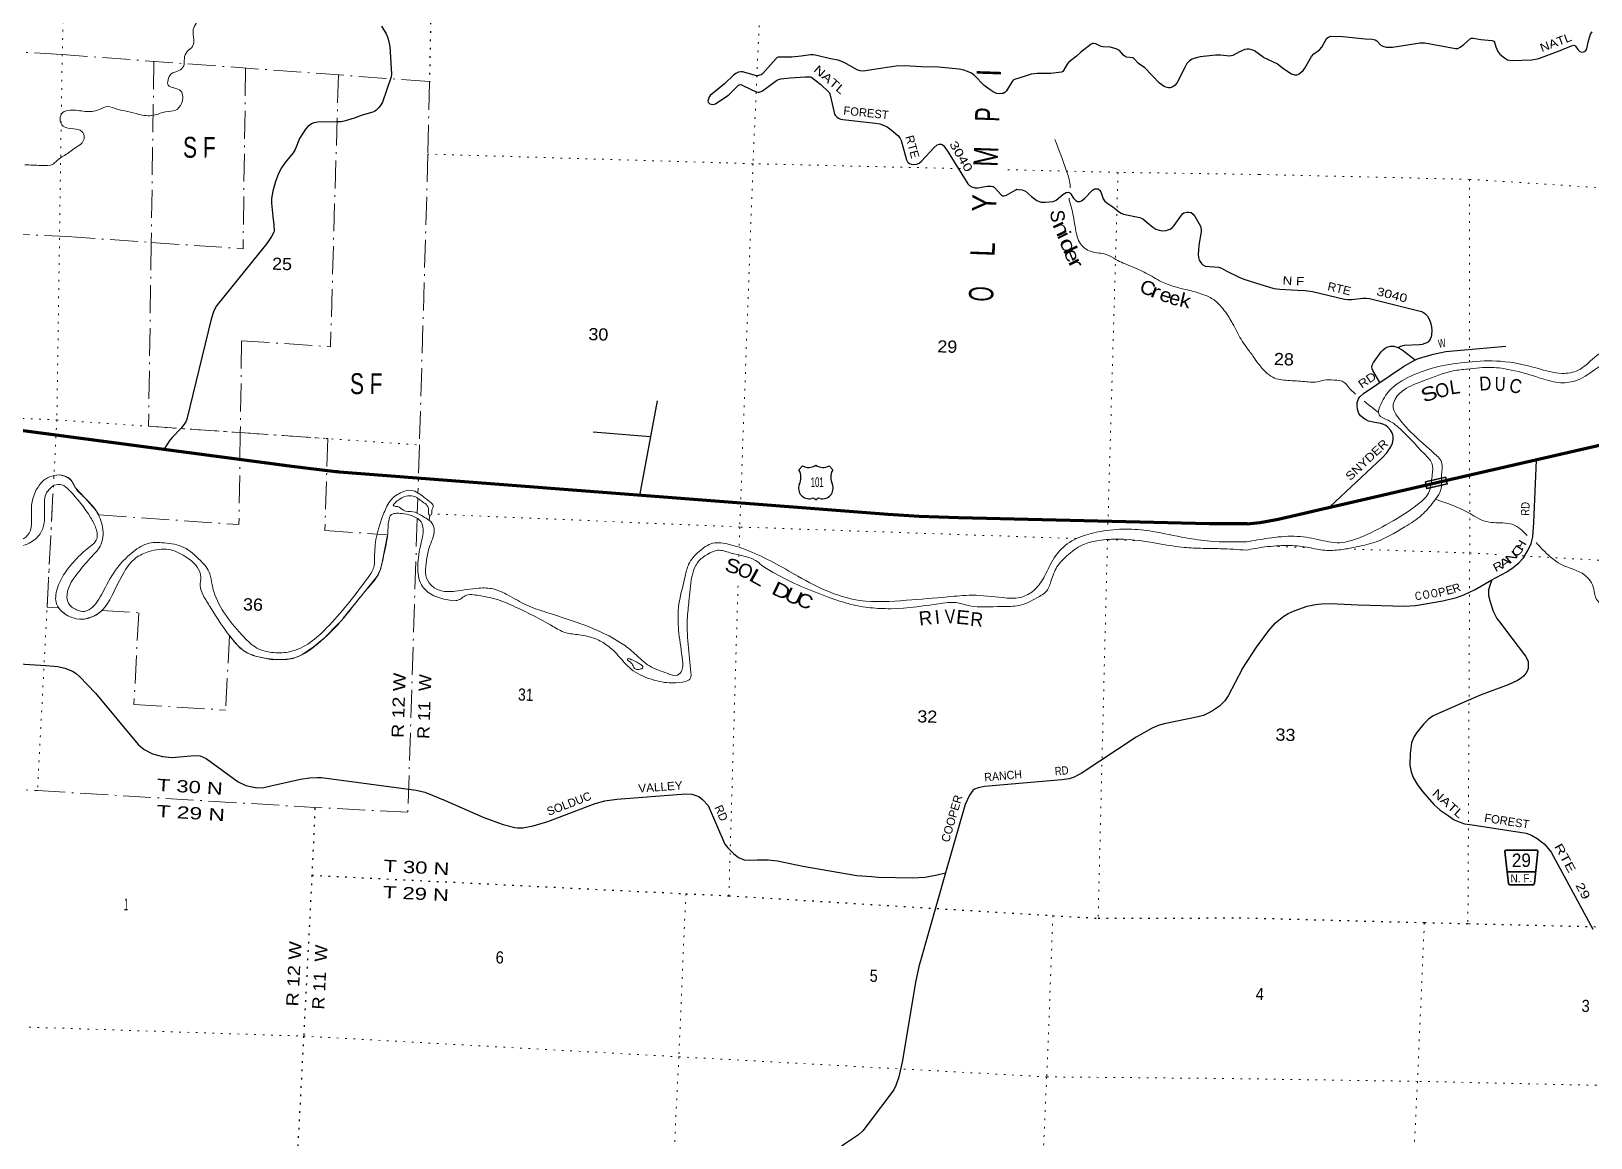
# Model space of a CAD drawing. Header units: feet. Extents: x -955330 to -733631, y 195788 to 387588.
# Drawn here: x -787216 to -764794, y 210518 to 226428 of the extents above; entities that cross this region are included whole.
import ezdxf
from ezdxf.enums import TextEntityAlignment as Align

# ---------------------------------------------------------------- set-up
doc = ezdxf.new("R2010")
doc.units = ezdxf.units.FT
doc.header["$LTSCALE"] = 80
doc.linetypes.add('DOT_DASHED', pattern=[7.7, 5, -1.2, 0.3, -1.2])
doc.linetypes.add('DOTTED', pattern=[1.5, 0.3, -1.2])
for name, color, linetype, lineweight in [('16', 7, 'Continuous', 25), ('20', 7, 'Continuous', 70), ('29', 7, 'Continuous', 25), ('30', 7, 'Continuous', 35), ('39', 7, 'Continuous', 13), ('41', 7, 'Continuous', 13), ('44', 7, 'DOT_DASHED', 13), ('57', 7, 'Continuous', 13), ('6', 7, 'DOTTED', 25), ('7', 7, 'DOTTED', 13)]:
    doc.layers.add(name, color=color, linetype=linetype, lineweight=lineweight)

msp = doc.modelspace()

# ---------------------------------------------------------------- linework, layer by layer
at = {"layer": '16'}
for p, q in [((-775935.01, 220187.16), (-775935.29, 220186.96)), ((-776178.08, 220122.43), (-776126.77, 220181.19)), ((-775742.92, 220181.28), (-775691.53, 220122.43))]:
    msp.add_line(p, q, dxfattribs=at)
for centre, radius, start, end in [((-776035.69, 220338.85), 182.07, 239.97227, 303.45418), ((-775833.91, 220338.35), 181.52, 236.33975, 300.08743), ((-775833.92, 220338.85), 182.07, 236.54582, 236.59441), ((-776371.06, 220011.8), 222.05, 332.97043, 29.75871), ((-775498.56, 220011.8), 222.05, 150.24129, 207.02957), ((-776031.87, 219856.9), 151.42, 159.09177, 283.81923), ((-775837.75, 219856.9), 151.42, 256.18077, 20.90823)]:
    msp.add_arc(centre, radius, start, end, dxfattribs=at)
for centre, major_axis, start_param, end_param in [((-775976.53, 219658.08), (-19.56, 51.67), 4.95877769, 6.28318531), ((-775893.08, 219658.08), (19.56, 51.67), 0, 1.32637542)]:
    msp.add_ellipse(centre, major_axis=major_axis, ratio=0.929097, start_param=start_param, end_param=end_param, dxfattribs=at)
at = {"layer": '20'}
for points in [[(-769734.14, 219345.63), (-770276.66, 219345.48), (-773884.32, 219433.61), (-774451.58, 219452.77), (-774895.84, 219478.75), (-782787.47, 220089.6), (-782810.88, 220091.44), (-782837.47, 220094.65), (-783464.07, 220170.28), (-783504.33, 220176.45), (-793946.47, 221560.71), (-794325.41, 221619.24), (-794338.04, 221621.44), (-794995.96, 221752.29), (-796112.92, 222002.55), (-796553.38, 222101.23), (-800419.7, 222967.34)], [(-769734.14, 219345.63), (-769545.42, 219364.41), (-769288.66, 219413.5), (-767192.23, 219895.61), (-766863.79, 219971.14), (-762160.83, 221052.66), (-762114.51, 221063.31), (-761648.25, 221159.86), (-761484.16, 221191.19), (-760331.93, 221382.51), (-758545.93, 221564.5), (-738824.7, 222289.77)]]:
    msp.add_lwpolyline(points, dxfattribs=at)
at = {"layer": '29'}
for p, q in [((-778217.75, 221113.04), (-778468.26, 219751.58)), ((-778318.38, 220597.12), (-779134.09, 220661.25)), ((-798718.27, 218033.5), (-787003.36, 217308.25)), ((-766956.79, 216631.21), (-766991.43, 216615.91))]:
    msp.add_line(p, q, dxfattribs=at)
for points in [[(-782181.2, 226501.4), (-782111.96, 226391.04), (-782087.42, 226331.84), (-782069.58, 226253.3), (-782061.33, 226208.77), (-782037.62, 225810.53), (-782041.75, 225772.42), (-782165.1, 225410.28), (-782195.48, 225360.32), (-782223.43, 225328.62), (-782258.84, 225289.47), (-782282.14, 225272.68), (-782301.66, 225263.37), (-782459.47, 225219.48), (-782556.87, 225181.98), (-782696.62, 225137.59), (-782759.18, 225127.23), (-782832.84, 225125.74)], [(-769503.34, 226054.76), (-769630.06, 226145.38), (-769653.35, 226156.57), (-769704.65, 226170.14), (-769736.28, 226169.62), (-769765.16, 226164.03), (-769846.19, 226133.84), (-769940.32, 226078.25), (-769961.76, 226072.66), (-769986.44, 226071.39), (-770118.57, 226085.05), (-770190.03, 226081.98), (-770275.75, 226074.52), (-770409.93, 226059.6), (-770499.37, 226037.22), (-770525.69, 226027.9), (-770563.67, 226003.66), (-770599.07, 225962.64), (-770627.2, 225914.17), (-770739.78, 225690.28), (-770771.44, 225653.09), (-770804.99, 225630.72), (-770843.19, 225615.8), (-770864.62, 225615.8), (-770901.89, 225623.26), (-770927.98, 225634.45), (-770993.05, 225679.13), (-771205.8, 225899.87), (-771296.37, 225964.62), (-771358.45, 226031.64), (-771362.18, 226037.23), (-771378.42, 226047.2), (-771470.26, 226055.88), (-771486.36, 226064.22), (-771513.12, 226081.98), (-771570.3, 226150.88), (-771587.66, 226162.17), (-771617.48, 226175.22), (-771701.55, 226196.65), (-771804.76, 226203.19), (-771833.73, 226208.3), (-771909.12, 226244.22), (-771938.95, 226251.35), (-771957.57, 226251.67), (-771974.34, 226240.49), (-772123.1, 226125.83), (-772186.41, 226071.46)], [(-769503.34, 226054.76), (-769299.49, 225958.97), (-769208.87, 225888.74), (-769095.15, 225814.27), (-769052.28, 225802.91), (-769013.42, 225801.68), (-768985.13, 225814.27), (-768928.41, 225864.21), (-768906.54, 225896.05), (-768807.32, 226065.94), (-768777.65, 226100.52), (-768692.7, 226161.54), (-768658.2, 226198.04), (-768590.49, 226327.61), (-768567.03, 226342.74), (-768529.31, 226355.32), (-768357.02, 226354.3), (-768039.56, 226320.81)], [(-768039.56, 226320.81), (-767935.17, 226314.43), (-767894.46, 226305.5), (-767869.16, 226289.26), (-767812.01, 226225.39), (-767784.28, 226210.62), (-767735.55, 226198.04), (-767643.99, 226199.45), (-767248.29, 226260.95), (-767178.93, 226258.88), (-766737.12, 226180.49), (-766706.02, 226179.17), (-766671.44, 226198.05), (-766617.36, 226237.87), (-766523.08, 226321.91), (-766507.98, 226327.02), (-766482.83, 226330.16), (-766376.81, 226310.51), (-766218.77, 226292.42), (-766187.33, 226282.98), (-766179.03, 226269.84), (-766160.45, 226205.25), (-766130.75, 226135.13), (-766100.67, 226099.6), (-766036.44, 226043.91), (-765992.43, 226018.74), (-765924.2, 226005.28), (-765642.86, 226018.83), (-765542.9, 226034.47), (-765232.02, 226152.76)], [(-765232.02, 226152.76), (-765199.87, 226164.99), (-765072.92, 226220.06), (-765039.89, 226225.46), (-765024.99, 226221.63), (-765013.2, 226213.77), (-764978.62, 226166.59), (-764967.33, 226151.59), (-764951.11, 226135.13), (-764928.32, 226128.84), (-764891.47, 226133.79), (-764864.66, 226152.43), (-764852.87, 226176.02), (-764832.14, 226268.78), (-764797.35, 226384.27), (-764774.28, 226421.38)], [(-775724.81, 226032.62), (-775922.17, 226078.26), (-775969.22, 226087.58), (-775990.65, 226089.44), (-776011, 226087.56), (-776143.96, 226071.11), (-776278.87, 226056.72), (-776459.59, 226055.64), (-776476.09, 226054.01), (-776488.67, 226048.42), (-776507.31, 226033.5), (-776585.06, 225946.59), (-776696.99, 225819.1), (-776705.77, 225810.67), (-776718.82, 225803.21), (-776743.97, 225794.82), (-776771.93, 225788.29), (-776786.84, 225787.36), (-776800.19, 225789.78), (-776987.44, 225843.11), (-777003.93, 225846.1), (-777015.11, 225846.1), (-777045.86, 225839.57), (-777066.36, 225831.18), (-777085, 225820.92), (-777117.22, 225796.44), (-777247.2, 225669.44), (-777452.58, 225502.32), (-777463.76, 225489.93), (-777472.15, 225475.95), (-777480.53, 225451.71), (-777486.12, 225422.8), (-777481.31, 225406.69), (-777468.42, 225392.04), (-777457.24, 225385.51), (-777441.4, 225379.92), (-777409.72, 225376.19), (-777395.74, 225378.05), (-777379.5, 225385.83), (-777201.64, 225501.48), (-777174.92, 225522.57), (-777063.36, 225638.3), (-777045.4, 225652.16), (-777035.15, 225657.76), (-777018.38, 225660.56), (-777004.57, 225658.79), (-776856.04, 225584.42), (-776801.76, 225560.79), (-776763.56, 225552.4), (-776745.85, 225551.47), (-776734.39, 225554.98), (-776721.63, 225559.86), (-776703.92, 225570.11), (-776609.63, 225637.94), (-776501.73, 225718.36), (-776472.51, 225732.61), (-776440.24, 225741.67), (-776303.16, 225758.11), (-776089.93, 225771)], [(-772186.41, 226071.46), (-772296.72, 225981.29), (-772322.57, 225954.52), (-772373.13, 225861.95), (-772385.25, 225847.03), (-772404.07, 225838.25), (-772555.14, 225820.28), (-772751.91, 225819.64), (-772837.15, 225809.74), (-772866.97, 225802.28), (-772923.6, 225782.16), (-773077.54, 225733.28), (-773098.04, 225723.96), (-773114.44, 225705.02), (-773194.44, 225570.63), (-773219.17, 225544.95), (-773239.67, 225533.76), (-773260.17, 225531.89), (-773299.3, 225528.16), (-773333.78, 225531.89), (-773371.05, 225548.67), (-773430.68, 225584.1), (-773513.54, 225647.65), (-773656.17, 225790.14), (-773699.03, 225822.79), (-773756.79, 225847.03), (-773807.11, 225865.68), (-773872.47, 225882.43), (-774172.89, 225908.73), (-774421.6, 225917.54), (-774656.86, 225929.07), (-774778.75, 225925.3), (-775101.23, 225879.89), (-775249.45, 225854.49), (-775299.77, 225858.22), (-775340.4, 225870.36), (-775528.22, 225975.93), (-775612.83, 226011.13), (-775724.81, 226032.62)], [(-776089.93, 225771), (-776035.39, 225774.3), (-776020.95, 225774.3), (-776009.71, 225770.17), (-775993.93, 225764.04), (-775864.08, 225663.74), (-775750.6, 225556.19), (-775740.96, 225544.01), (-775732.58, 225525.36), (-775713.46, 225446.71), (-775672.47, 225258.79), (-775665.04, 225236.33), (-775656.65, 225223.28), (-775628.7, 225193.45), (-775610.99, 225179.46), (-775592.36, 225168.27), (-775576.52, 225162.68), (-775548.79, 225156.98), (-775078.34, 225107.96), (-775015.6, 225094.61), (-774954.11, 225074.1), (-774911.25, 225053.59), (-774852.18, 225009.38), (-774756.58, 224926.78), (-774728.62, 224895.08), (-774709.78, 224858.85), (-774633.15, 224579.57), (-774617.75, 224551.98), (-774608.43, 224540.79), (-774589.79, 224524.01), (-774562.65, 224515.37), (-774532.03, 224510.95), (-774483.57, 224518.41), (-774450.03, 224531.47), (-774414.92, 224557.53), (-774236.92, 224751.51), (-774189.14, 224792.53), (-774157.46, 224803.72), (-774135.06, 224804.97), (-774116.46, 224799.99), (-774097.83, 224786.93), (-774031.89, 224687.65), (-773751.27, 224234.06), (-773723.26, 224207.01), (-773691.58, 224190.23), (-773650.58, 224177.18), (-773604.31, 224175.81), (-773471.19, 224198.28), (-773413.92, 224199.55), (-773387.83, 224195.82), (-773373.16, 224185.56), (-773267.87, 224072.2), (-773249.93, 224061.56), (-773225.7, 224059.7), (-773191.64, 224070.12), (-773061.72, 224147.34), (-773043.08, 224154.8), (-773024.7, 224153.93), (-772970.4, 224147.34), (-772923.05, 224127.05), (-772834.82, 224050.31), (-772758.89, 223996.3), (-772725.35, 223979.51), (-772693.67, 223970.19), (-772638.31, 223968.61), (-772523.52, 223981.54), (-772481.23, 223998.16), (-772382.22, 224082.12), (-772337.74, 224108.18), (-772302.33, 224111.91), (-772285.2, 224105.58), (-772272.52, 224095.13), (-772229.18, 224025.71), (-772196.12, 223994.43), (-772173.75, 223981.38), (-772156.23, 223977.52), (-772140.21, 223977.65), (-772115.98, 223990.7), (-772073.12, 224024.27), (-771958.88, 224144.86), (-771928.71, 224164.12), (-771902.62, 224164.12), (-771876.53, 224160.39), (-771854.56, 224142.01), (-771837.39, 224117.5), (-771803.71, 224020.1), (-771784.28, 223988.83), (-771751.67, 223959), (-771666.38, 223903.86), (-771568.12, 223824.74), (-771543.89, 223811.68), (-771510.66, 223799.17), (-771277.41, 223748.28), (-771233.47, 223731.33), (-771172.4, 223679.29)], [(-782832.84, 225125.74), (-783096.62, 225120.41), (-783152.38, 225108.59), (-783184.06, 225095.53), (-783206.42, 225080.62), (-783236.23, 225056.37), (-783272.08, 225018.76), (-783356.03, 224886.48), (-783420.72, 224726.32), (-783448.05, 224680.1), (-783566.33, 224540.72), (-783619.18, 224461.53), (-783659.25, 224381.35), (-783704.9, 224267.6), (-783740.31, 224129.61), (-783762.67, 224021.45), (-783763.16, 223955.58), (-783740.38, 223762.13), (-783729.13, 223644.78), (-783721.67, 223559), (-783725.4, 223540.36), (-783760.8, 223476.95), (-783829.3, 223376.9), (-784550.67, 222480.7), (-784591.92, 222406.6), (-784628.2, 222290), (-784979.11, 220849.38), (-784992.57, 220814.14), (-785014.93, 220776.85), (-785056.82, 220724.97), (-785188.24, 220588.51), (-785224.35, 220546.76), (-785308.42, 220415.61)], [(-771172.4, 223679.29), (-771092.23, 223610.97), (-771045.4, 223582.33), (-770998.81, 223567.41), (-770952.22, 223559.95), (-770900.8, 223563.55), (-770842.28, 223584.19), (-770808.73, 223606.57), (-770784.46, 223632.68), (-770663.38, 223802.36), (-770644.85, 223817.67), (-770601.89, 223828.47), (-770572.07, 223828.47), (-770536.66, 223821.01), (-770510.88, 223797.93)], [(-770510.88, 223797.93), (-770482.62, 223761.34), (-770404.35, 223623.35), (-770394.48, 223577.82), (-770394.11, 223545.03), (-770426.75, 223353.74), (-770432.77, 223276.4)], [(-770432.77, 223276.4), (-770436.97, 223222.43), (-770433.24, 223175.82), (-770422.64, 223138.7), (-770390.38, 223088.17), (-770373.61, 223071.39), (-770338.7, 223052.05), (-770146.39, 223036.74), (-770103.4, 223022.91), (-770035.43, 222983.49), (-769841.37, 222885.79), (-769781.94, 222864.41), (-769614.88, 222812.34)], [(-769614.88, 222812.34), (-769349.5, 222729.09), (-769263.99, 222718.44), (-769009.31, 222706.41), (-768901.14, 222700.28), (-768797, 222685.36), (-768336.57, 222574.75), (-768287.8, 222569.07), (-768229.62, 222568.57), (-768071.26, 222589.15), (-768023.96, 222591.21), (-767976.24, 222585.79), (-767439.37, 222450.8), (-767227.77, 222399.68), (-767199.23, 222385.42), (-767180.72, 222371.02), (-767142.67, 222329.85), (-767116.96, 222288.7), (-767099.05, 222238.22), (-767084.06, 222179.62), (-767079.94, 222124.05), (-767082, 222062.31), (-767087.78, 222033.39), (-767102.57, 222000.57), (-767123.39, 221970.06), (-767141.64, 221953.23), (-767178.66, 221936.77), (-767219.8, 221924.42), (-767259.09, 221919.11), (-767476.11, 221910.19), (-767528.3, 221893.55), (-767558.17, 221874.99)], [(-768544.97, 219587.92), (-767787.77, 220300.67), (-767725.88, 220365.45), (-767696.38, 220407.36), (-767666.86, 220453.09), (-767643.07, 220506.43), (-767634.49, 220555.97), (-767635.46, 220605.5), (-767645.92, 220645.52), (-767673.54, 220693.14), (-767710.65, 220733.16), (-767742.08, 220757.92), (-767783, 220778.88), (-767814.43, 220788.41), (-767898.2, 220803.65), (-767989.59, 220822.7), (-768034.33, 220843.66), (-768058.14, 220860.8), (-768087.64, 220881.76), (-768106.68, 220898.91), (-768127.62, 220933.21), (-768145.72, 220994.17), (-768152.37, 221041.8), (-768150.49, 221089.44), (-768135.24, 221144.69), (-768114.31, 221171.37), (-768063.85, 221219), (-767486.95, 221607.65), (-767363.18, 221680.06), (-767285.12, 221716.26), (-767208.97, 221741.02), (-767052.84, 221786.74), (-766969.06, 221805.81), (-766877.68, 221821.04), (-766017.09, 221900.55)], [(-767827.1, 221378.5), (-767928.16, 221551.84), (-767936.56, 221574.56), (-767940.68, 221603.37), (-767936.56, 221628.07), (-767919.52, 221663.94), (-767807.46, 221819.73), (-767780.25, 221848.28), (-767749.4, 221870.92), (-767712.38, 221889.44), (-767673.12, 221898.79), (-767623.95, 221899.73), (-767576.64, 221885.33), (-767507.71, 221846.76), (-767317.83, 221701.09)], [(-766216, 218538.95), (-765998.99, 218656.5), (-765907.6, 218717.47), (-765827.63, 218786.06), (-765759.09, 218858.46), (-765698.16, 218961.34), (-765648.65, 219064.22), (-765625.81, 219159.48), (-765614.38, 219365.25), (-765575, 220259.95)], [(-769806, 217256.89), (-769601.31, 217570.51), (-769420.44, 217810.58), (-769327.14, 217921.07), (-769207.19, 218020.15), (-769142.45, 218058.26), (-769060.58, 218096.35), (-768872.09, 218161.14), (-768750.24, 218187.81), (-768664.56, 218195.42), (-768540.8, 218199.24), (-768139.06, 218180.18), (-767470.77, 218161.14), (-767314.64, 218172.57), (-767171.84, 218195.42), (-766918.61, 218237.35), (-766722.5, 218286.87), (-766617.79, 218324.99), (-766455.95, 218401.19), (-766216, 218538.95)], [(-766216, 218538.95), (-766252.23, 218446.94), (-766265.55, 218389.78), (-766263.65, 218313.58), (-766242.7, 218222.12), (-766195.11, 218088.76), (-766143.69, 217985.87), (-766107.53, 217936.34), (-765930.45, 217703.9), (-765732.43, 217444.79), (-765706.74, 217399.06), (-765696.27, 217364.77), (-765694.35, 217299.99), (-765693.41, 217265.7), (-765706.74, 217225.69), (-765725.78, 217193.3), (-765760.05, 217157.1), (-765794.32, 217124.71), (-765847.63, 217094.22), (-765983.76, 217033.26), (-766372.17, 216888.46), (-766615.88, 216781.77), (-767057.6, 216583.63), (-767129.01, 216535.99), (-767194.69, 216469.31), (-767301.31, 216339.76), (-767338.45, 216276.88), (-767369.86, 216194.96), (-767392.7, 216042.54), (-767393.66, 215876.78), (-767374.62, 215781.52), (-767347.01, 215699.6), (-767283.23, 215591), (-767209.92, 215493.83), (-767049.99, 215310.93), (-766959.55, 215229), (-766844.36, 215150.89), (-766757.73, 215091.82), (-766684.42, 215059.44), (-766607.32, 215034.67), (-766500.69, 215019.43), (-765724.82, 214899.4), (-765643.9, 214870.82), (-765564.88, 214823.19), (-765464.93, 214745.08), (-765404.95, 214678.4), (-765362.11, 214623.14), (-764765.21, 213520.02)], [(-787003.36, 217308.25), (-786832.07, 217292.58), (-786729.58, 217270.21), (-786619.64, 217225.45), (-786567.46, 217195.62), (-786520.87, 217150.87), (-786289.8, 216912.19), (-785678.58, 216173.76), (-785590.99, 216099.17), (-785469.87, 216039.5), (-785326.38, 215998.48), (-785186.62, 215987.29), (-784866.1, 216017.13), (-784785.97, 216009.66), (-784702.11, 215972.37), (-784239.97, 215636.73), (-784131.9, 215584.51), (-784038.71, 215562.14), (-783967.91, 215550.95), (-783871.01, 215554.68), (-783770.37, 215577.06), (-783345.5, 215674.02), (-783215.07, 215692.66), (-783099.52, 215696.4), (-783043.63, 215696.39), (-781683.27, 215517.39), (-781558.44, 215487.56), (-781265.85, 215368.21), (-780706.82, 215122.62)], [(-769806, 217256.89), (-770004.87, 216874.89), (-770055.19, 216800.31), (-770131.59, 216725.72), (-770230.35, 216654.86), (-770293.71, 216621.29), (-770360.8, 216591.46), (-770437.2, 216569.08), (-770929.16, 216472.12), (-771014.89, 216446.02), (-771108.05, 216404.99), (-771331.67, 216278.19), (-772121.78, 215756.07), (-772166.52, 215729.97), (-772220.57, 215703.86), (-772293.23, 215681.49), (-772397.58, 215666.56), (-773508.21, 215569.6), (-773603.27, 215550.96), (-773655.45, 215532.31), (-773679.65, 215509.93), (-773726.26, 215446.53), (-773787.76, 215308.54), (-774072.95, 214326.83)], [(-780706.82, 215122.62), (-780429.17, 215021.38), (-780263.33, 214980.35), (-780226.06, 214976.62), (-780145.92, 214976.62), (-779998.71, 215002.73), (-779788.13, 215066.13), (-779109.82, 215327.19), (-778966.34, 215364.48), (-778796.76, 215386.86), (-777805.39, 215461.45), (-777719.68, 215457.72), (-777619.04, 215424.15), (-777563.14, 215383.13), (-777484.87, 215297.35), (-777242.63, 214741.67), (-777201.63, 214685.73), (-777119.63, 214603.68), (-777045.1, 214547.74), (-776963.09, 214514.18), (-776888.56, 214510.44), (-776776.75, 214514.18), (-776620.22, 214514.17), (-776486.04, 214499.26), (-776120.8, 214424.67), (-775345.59, 214290.41), (-775136.88, 214275.49), (-775036.27, 214268.03), (-774551.77, 214256.84), (-774361.68, 214268.04), (-774190.24, 214297.87), (-774072.95, 214326.83)], [(-774072.95, 214326.83), (-774432.39, 213061.54), (-774449.13, 212999.8)], [(-774449.13, 212999.8), (-774503.34, 212753.89), (-774689.69, 211627.61), (-774741.87, 211396.39), (-774782.88, 211269.59), (-774812.69, 211206.19), (-775181.65, 210717.64), (-775258.07, 210620.67), (-775323.27, 210561), (-775524.53, 210426.74), (-775725.79, 210277.57), (-776119, 209941.91), (-776210.29, 209874.79), (-776620.26, 209613.73), (-777620.82, 209007.35)]]:
    msp.add_lwpolyline(points, dxfattribs=at)
at = {"layer": '30'}
msp.add_line((-765990.26, 214344.42), (-765585.19, 214344.42), dxfattribs=at)
msp.add_lwpolyline([(-765944.41, 214153.87), (-765963.39, 214155.98), (-765974.63, 214175.67), (-766030.16, 214636.33), (-766024.54, 214647.58), (-766010.48, 214656.02), (-765569.08, 214654.61), (-765562.05, 214650.39), (-765555.02, 214634.92), (-765602.12, 214181.3), (-765611.26, 214162.31), (-765621.79, 214153.16)], close=True, dxfattribs=at)
at = {"layer": '39'}
msp.add_line((-781482.58, 219465.27), (-781492.22, 219394.81), dxfattribs=at)
for points in [[(-780580.66, 230531.09), (-780704.55, 230492.02), (-780777.44, 230403.15), (-780786.33, 230298.46), (-780731.94, 230151.72), (-780730.52, 229982.18), (-780758.39, 229845.7), (-780751.57, 229726.46), (-780815.94, 229580.87), (-781066.31, 229333.29), (-781222.88, 229276.93), (-781395.87, 229208.9), (-781499.99, 229082.53), (-781530.17, 228861.36), (-781512.87, 228683.32), (-781489.82, 228495.04), (-781458.21, 228324.7), (-781479.31, 228141.63), (-781553.08, 228020.5), (-781661.41, 227960.84), (-781759.69, 227900.9), (-781881.89, 227849.68), (-781938.57, 227986.39), (-782028.24, 228168.37), (-782099.9, 228198.54), (-782133.7, 228288.23), (-782160.6, 228557.33), (-782230.48, 228726.68), (-782337.1, 228804.18), (-782450.13, 228867.73), (-782512.26, 228952.12), (-782620.37, 229122.49), (-782785.39, 229199.54), (-782938.74, 229187.48), (-783122.06, 229109.64), (-783280.68, 229125.97), (-783510.74, 229180.54), (-783710.85, 229151.57), (-783776.03, 229050.4), (-783890.93, 228823.42), (-784060.42, 228662.47), (-784246.8, 228546.36), (-784363.08, 228490.94), (-784412.04, 228393.37), (-784501.58, 228284.77), (-784530.88, 228095.87), (-784482.09, 227965.43), (-784354, 227863.13), (-784278.28, 227760.22), (-784299.19, 227657.86), (-784406.37, 227640.54), (-784563.86, 227624.56), (-784654.63, 227544.25), (-784609.37, 227432.05), (-784621.9, 227341.58), (-784664.12, 227270.06), (-784718.23, 227057.61), (-784782.34, 226847.44), (-784784.87, 226754.68), (-784800.78, 226613.85), (-784853.5, 226526.47), (-784888.44, 226426.5), (-784877.37, 226315.22), (-784896.38, 226208.78), (-784972.86, 226136.16), (-785013.83, 226036.36), (-785022.72, 225931.66), (-785093.11, 225860.89), (-785203.12, 225813.38), (-785247.74, 225727.8), (-785247.76, 225653.14), (-785164.24, 225614.59), (-785062.84, 225567.49), (-785055.61, 225389.72), (-785140.79, 225293.11), (-785282.34, 225270.66), (-785456.9, 225218.81), (-785665.93, 225232.45), (-785829.86, 225275.17), (-785982, 225307.47), (-786117.88, 225345.4), (-786239.92, 225300.23), (-786439.93, 225275.29), (-786656.89, 225293.18), (-786762.55, 225257.66), (-786801.3, 225165.87), (-786753.74, 225063.71), (-786603.84, 225023.39), (-786488.02, 224988.01), (-786454.06, 224904.37), (-786484.48, 224822.45), (-786585.1, 224750.47), (-786737.06, 224641.52), (-786814.83, 224595.16), (-786901.47, 224518.77), (-787073.2, 224497.12), (-787306.48, 224507.38)], [(-772498, 224869.22), (-772334.77, 224431.02), (-772280.18, 224217.68), (-772277.88, 224177.74)], [(-772294.84, 224026.05), (-772292.03, 224004.1), (-772255.48, 223867.92), (-772202.7, 223588.04), (-772128.1, 223370.14), (-771986.04, 223263.44), (-771747.77, 223214.71), (-771620.76, 223146.75), (-771407.95, 223050.27), (-771189.16, 222951.61), (-770965.05, 222826.57), (-770563.78, 222700.85), (-770344.11, 222634.46), (-770193.35, 222551.74), (-770052.55, 222398.66), (-769942.54, 222224.2), (-769821.83, 221999.01), (-769750.44, 221890.51), (-769651.13, 221761.97)], [(-767102.37, 219860.6), (-767071.89, 220051.6), (-767080.87, 220219.41), (-767185.59, 220351.79), (-767568.47, 220740.92), (-767706.62, 220833.95), (-767837.09, 220914.63), (-767808.08, 221073.21), (-767664.66, 221284.82), (-767334.1, 221490.71), (-766986.19, 221605.25), (-766559.2, 221670.95), (-766093.57, 221682.99), (-765562.91, 221582.03), (-765206.64, 221508.59), (-764975.64, 221554.02), (-764738.38, 221738.54), (-764457.23, 221909.62), (-764132.31, 221996.59), (-763184.34, 222040.35), (-762653.58, 222074.62), (-761721.25, 222001.78), (-761523.64, 221943.27), (-761435.85, 221849.76), (-761470.1, 221717.59), (-761595.33, 221574.05), (-761789.14, 221493.17), (-761972.89, 221411.98), (-762126.54, 221261.24), (-762278, 220969.3)], [(-766941.73, 219894.85), (-766935.53, 220097.9), (-766945, 220249.58), (-767009.19, 220324.2), (-767575.93, 220892.54), (-767634.68, 221013.42), (-767617.45, 221115.84), (-767477.7, 221273.06), (-767187.65, 221405.51), (-766772.54, 221544.23), (-766566.3, 221570.24), (-766219.15, 221593.97), (-765936.28, 221557.08), (-765534.84, 221445.93), (-765261.01, 221377.02), (-765014.53, 221401.8), (-764739.84, 221558.94), (-764398.79, 221778.65), (-764133.75, 221883.6), (-763782.01, 221925.36), (-763338.64, 221934.04), (-762985.57, 221953.55), (-762147.37, 221964.31), (-761776.21, 221916.66), (-761600.61, 221862.86), (-761602.58, 221798.33), (-761672.35, 221756.05), (-761880.5, 221667.53), (-762158.43, 221470.12), (-762320.02, 221257.05), (-762411.07, 220939.25)], [(-800474.68, 221313.04), (-800342.09, 221376.1), (-800209.2, 221523.9), (-800090.53, 221593.38), (-799946.91, 221617.8), (-799836.86, 221592.67), (-799768.8, 221504.08), (-799746.38, 221366.27), (-799804.62, 221149.89), (-799858.37, 220876.88), (-799846.14, 220660.64), (-799770.6, 220477.01), (-799636.54, 220372.54), (-799476.92, 220245.2), (-799175.7, 219920.35), (-798939.4, 219651.72), (-798706.21, 219490.12), (-798547.22, 219487.9), (-798314.23, 219614.87), (-798211.63, 219759.44), (-798200.87, 219932.7), (-798306.04, 220137.29), (-798465.96, 220327.2), (-798643.54, 220608.39), (-798683.92, 220900.05), (-798610.03, 221247.18), (-798484.62, 221490.02), (-798335.86, 221629.32), (-798132.2, 221714.7), (-797851.11, 221759.67), (-797170.53, 221687.04), (-796628.77, 221692.77), (-796374.6, 221710.21), (-796152.65, 221653.84), (-795947.25, 221507.11), (-795893.44, 221412.85), (-795805.43, 221317.68), (-795650.37, 221244.94), (-795536.65, 221280.25), (-795435.81, 221360.29), (-795298.51, 221374.79), (-795210.53, 221352.27), (-795163.67, 221298.55), (-795167.13, 221171.51), (-795244.09, 220933.43), (-795365.21, 220847.88), (-795603.46, 220749.3), (-796468.85, 220467.67), (-796644.41, 220379.53), (-796775.99, 220205.46), (-796873.98, 220008.3), (-796872.38, 219697.5), (-796760.21, 219454.38), (-796623.74, 219216.66), (-796399.32, 219029.06), (-795923.55, 218903.37), (-795548.44, 218925.66), (-795245.64, 219028.57), (-794877.78, 219228.62), (-794445.71, 219568.22), (-794206.44, 219777.75), (-793963.22, 220132.47), (-793691.23, 220508.62), (-793514.83, 220701.68), (-793349.72, 220775.97), (-793152, 220790.88), (-792532.78, 220683.56), (-792421.26, 220638.21), (-792378.5, 220507.92), (-792449.04, 220283.8), (-792585.24, 219940.35), (-792542.73, 219505.37), (-792360.56, 219096.93), (-792124.64, 218814.18), (-791862.62, 218528.72), (-791542.65, 218374.9), (-791289.45, 218430.71), (-791081.52, 218598.7), (-790959.33, 218797.23), (-790738.73, 218987.09), (-790424.33, 219146.19), (-789981.82, 219277.66), (-789702.32, 219264.16), (-789172.32, 219207.65), (-788916.69, 219204.87), (-788691.82, 219255.37), (-788460.01, 219265.34), (-787942.74, 219184.95), (-787819.53, 219125.16), (-787679.32, 219024.57), (-787494.66, 219003.5), (-787243.2, 219069.44), (-787086.56, 219202.48), (-787029.91, 219360.38), (-787025.77, 219586.28), (-786994.06, 219789.24), (-786886.26, 219903.41)], [(-769651.13, 221761.97), (-769591.79, 221671.13), (-769468.15, 221530.63), (-769366.99, 221451.95), (-769147.81, 221406.99), (-768906.15, 221390.13), (-768703.83, 221390.13), (-768630.77, 221412.61), (-768484.65, 221412.61), (-768338.53, 221378.89), (-768276.71, 221311.45), (-768174.85, 221209.59)], [(-768051.49, 221108.45), (-767973.23, 221047.31), (-767855.91, 220952.47)], [(-790177.89, 219323.25), (-789777.93, 219371.11), (-789564.99, 219353.32), (-789121.83, 219287.02), (-788845.92, 219289.75), (-788641.45, 219330.71), (-788427.85, 219337.12), (-787854.41, 219249.19), (-787705.93, 219156.44), (-787558.58, 219096.01), (-787356.73, 219114.84), (-787245.34, 219212.77), (-787212.15, 219470.17), (-787202.96, 219659.61), (-787129.17, 219855.4), (-787008.75, 219989.41), (-786886.55, 220040.63), (-786741.68, 220036.77), (-786640.72, 219973.54), (-786587.02, 219875.25), (-786467.87, 219740.91), (-786297.71, 219556.78), (-786197.18, 219330.11), (-786210.74, 219054.01), (-786367.29, 218850.34), (-786558.71, 218623.39), (-786692.44, 218370.68), (-786680.85, 218204.9), (-786562.66, 218108.93), (-786450.54, 218085.76), (-786334.04, 218149.24), (-786170.41, 218391.06), (-785974.29, 218716.77), (-785777.44, 218921.39), (-785550.21, 219058.6), (-785304.2, 219072.22), (-785020.1, 219006.12), (-784781.65, 218816.13), (-784645.92, 218624.85), (-784615.78, 218474.72), (-784590.36, 218373.15), (-784159.16, 217719.95), (-783970.24, 217559.54), (-783728.39, 217494.57), (-783492.44, 217508.45), (-783207.03, 217638.06), (-782967.71, 217849.61), (-782393.08, 218544.6), (-782315.34, 218663.6), (-782284.98, 218743.51), (-782279.17, 218882.59), (-782143.44, 219504.52), (-782043.83, 219687.51), (-781883.71, 219800.28), (-781748.08, 219826.93), (-781563.61, 219725.15), (-781465.1, 219645.85), (-781434.28, 219594.58), (-781449.35, 219558.66), (-781456.6, 219514.46), (-781473.95, 219468.51), (-781489.99, 219470.95), (-781502.54, 219527.79), (-781520.57, 219604.95), (-781589.45, 219663.29), (-781724.12, 219745.58), (-781826.9, 219742.26), (-781937.14, 219686.68), (-781996.97, 219633.8), (-782009.59, 219613.95), (-781987.9, 219597.23), (-781943.69, 219594.03), (-781864.58, 219541.48), (-781730.28, 219519.74), (-781602.94, 219463.87), (-781515.79, 219411.1), (-781439.35, 219334.4), (-781424.21, 219225.03), (-781503.62, 218970.87), (-781536.95, 218782.08), (-781541.89, 218600.6), (-781469.01, 218467.49), (-781326.29, 218384.99), (-781119.11, 218377.44), (-780781.69, 218420.91), (-780572.61, 218409.28), (-780359.58, 218320.87), (-780091.7, 218176.51), (-779806.63, 218072.05), (-778719.58, 217621.32), (-778540.12, 217483.35), (-778325.59, 217302.07), (-778070.75, 217196.4), (-777922.42, 217172.26), (-777862.2, 217239.27), (-777852.27, 217382.27), (-777905.99, 217775.18)], [(-786886.26, 219903.41), (-786777.39, 219908.58), (-786668.82, 219829), (-786361.37, 219437.4), (-786285.12, 219279.99), (-786279.67, 219110.34), (-786362.51, 219025.77), (-786556.53, 218851.35), (-786731.46, 218638.08), (-786842.46, 218406.97), (-786850.29, 218193.28), (-786753.04, 218067.59), (-786568.13, 217981.94), (-786388.68, 217991.28), (-786200.5, 218099.27), (-786055.8, 218311.33), (-785875.17, 218659.65), (-785712.8, 218855.09), (-785521.04, 218946.84), (-785240.39, 218975.67), (-785001.48, 218876.48), (-784828.5, 218722.54), (-784776.01, 218579.89), (-784785.39, 218457.05), (-784742.8, 218320.71), (-784642.73, 218150.55), (-784317.36, 217677.76), (-784122.9, 217499.03), (-783921.5, 217427.07), (-783549.79, 217399), (-783363.37, 217442.46), (-783140, 217585.83), (-782803.26, 217899.71), (-782388.77, 218407.26), (-782211.1, 218646.69), (-782150.41, 218879.15), (-782088.98, 219212.49), (-782076.1, 219389.72), (-782037.47, 219477.48), (-781962.42, 219497.67), (-781853.94, 219488.73), (-781611.45, 219373.29), (-781583.24, 219299.9), (-781609.63, 219070.56), (-781658.98, 218736.9), (-781603.92, 218467.05), (-781452.73, 218325.8), (-781225.24, 218251.13), (-781112.73, 218242.07), (-781037.52, 218268.32), (-780978.02, 218309.11), (-780776.55, 218313.83), (-780586.24, 218278.48), (-780287.3, 218165.58), (-779715.44, 217871.86), (-779534.66, 217782.29), (-779338.2, 217750.81), (-779100.26, 217689.99), (-778933.62, 217598.77), (-778774.6, 217449.24), (-778590.59, 217256.67), (-778316.56, 217116.18), (-778044.25, 217060.49), (-777852.68, 217071.52), (-777765.4, 217097.45), (-777736.29, 217130.98), (-777730.35, 217201.44), (-777780.75, 218011.97), (-777755.67, 218267.58), (-777705.54, 218629.46), (-777626.38, 218800.89), (-777494.64, 218906.35), (-777346.07, 218964.94), (-777169.84, 218929.97), (-776756.72, 218787.37), (-776710.9, 218748.09), (-776622.65, 218691.39), (-776521.58, 218632.2), (-775755.65, 218292.94), (-775430.34, 218187.41), (-775151.78, 218139.62), (-774860.21, 218125.8), (-774111.08, 218204.7), (-773959.74, 218216.8), (-773875.46, 218206.49), (-773727.51, 218168.24), (-773266.72, 218157.97), (-773010.65, 218171.32), (-772760.05, 218279.66), (-772614.29, 218382.72), (-772549.75, 218534.36), (-772468.03, 218725.9), (-772302.07, 218905.1), (-772074.52, 219054.42), (-771867.76, 219105.4), (-771585.31, 219126.12), (-770971.14, 219055.26)], [(-769747.39, 218967.34), (-769480.27, 219012.86), (-769157.39, 219033.29), (-768878.12, 219010.64), (-768643.79, 218967.16), (-768422.14, 218970.49), (-768201.51, 219006.15), (-767925.56, 219072.42), (-767467.43, 219300.67), (-767222.49, 219472.84), (-767055.6, 219661.53), (-766942, 219886.16), (-766941.73, 219894.85)], [(-769744.17, 219086.23), (-769426.09, 219138.37), (-769056.61, 219167.47), (-768717.65, 219120.8), (-768400.82, 219074.8), (-768108.48, 219150.67), (-767689.25, 219357.9), (-767259.64, 219641.51), (-767104.27, 219848.72), (-767102.37, 219860.6)], [(-767025.17, 219698.35), (-766558.74, 219509.12), (-766316.82, 219384.67), (-766059.8, 219358.66), (-765913.46, 219336.03), (-765709, 219175.95)], [(-777905.99, 217775.18), (-777913.47, 218092.19), (-777813.22, 218594), (-777764.4, 218760.18), (-777612.25, 218949.84), (-777415.81, 219065.68), (-777178.67, 219049.27), (-776903.27, 218959.19), (-776192.44, 218593.15), (-775727.63, 218360.81), (-775305.96, 218244.63), (-774631.41, 218246.82), (-774038.14, 218295.58), (-773687.18, 218318.5), (-773247.16, 218284.57), (-772997.46, 218285.99), (-772824.03, 218370.15), (-772676.45, 218539.76), (-772548.87, 218788.59), (-772350.92, 219033.54), (-772079.21, 219177.63), (-771799.59, 219242.82), (-771432.42, 219269.35), (-771095.07, 219236.14), (-770616.35, 219144.68), (-770267.32, 219097.03), (-769744.17, 219086.23)], [(-765581, 219076.95), (-765375.78, 218871.53), (-765223.97, 218763.95), (-764880.29, 218608.14), (-764751.32, 218412.45), (-764709.71, 218257.77), (-764628.28, 218154.36), (-764616.86, 218000.61), (-764557.56, 217897.87), (-764399.72, 217790.12), (-764085.83, 217516.12), (-763922.99, 217176.08), (-763603.66, 216750.53), (-763058.93, 216384.71), (-762558.35, 216222.1), (-761966.32, 216218.17), (-761726.47, 216289.58), (-761427.1, 216397.52), (-760924.61, 216495.23), (-760403.36, 216547.96), (-759945.06, 216517.83), (-759410.87, 216400.62), (-759113.77, 216236.13), (-758922.23, 216044.59), (-758760.23, 215809.54), (-758497.32, 215712.7), (-758128.34, 215725.67), (-757955.71, 215706.28), (-757725.54, 215658.89), (-757179.07, 215613.96), (-756859.39, 215529.53), (-756540.34, 215358.32), (-756220.86, 215201.22), (-755461.46, 215137.69), (-755084.64, 215077.75), (-754585.64, 214929.31), (-754255.04, 214872.8), (-753868.97, 214917.55), (-753284.13, 214942.1), (-752875.23, 214877.15), (-752435.92, 214752.73), (-752016.35, 214707.64), (-751700.12, 214708.09), (-751359.72, 214774.41), (-750977.95, 214942.41), (-750703.58, 215022.86), (-750399.72, 215080.2), (-749961.03, 215133.43), (-749664.1, 215227.32), (-749408.97, 215205.41), (-749058.63, 215069.57), (-748923.38, 214881.77), (-748950.11, 214599.99), (-748980.17, 214209.32), (-749004.29, 213881.04), (-749054.61, 213618.15), (-749058.55, 213291.27)], [(-770971.14, 219055.26), (-770638.25, 219006.03), (-770372.84, 218992.9), (-770117.27, 218988.1), (-769747.39, 218967.34)], [(-778527.21, 217365.97), (-778459.79, 217327.84), (-778424.4, 217296.63), (-778425.17, 217268.4), (-778455.62, 217259.12), (-778500.16, 217250.22), (-778541.97, 217267.48), (-778568.76, 217318.64), (-778615.79, 217366.31), (-778643.19, 217395.29), (-778638.89, 217405.27), (-778608.76, 217402.44), (-778527.21, 217365.97)]]:
    msp.add_spline(points, degree=3, dxfattribs=at)
at = {"layer": '44'}
for p, q in [((-784132.59, 225897.92), (-784170.49, 223300.63)), ((-782799.04, 225800.17), (-782913.06, 221890.92)), ((-784189.77, 221978.83), (-784209.05, 220657.04)), ((-784189.77, 221978.83), (-782913.06, 221890.92)), ((-784209.05, 220657.04), (-784228.34, 219335.24)), ((-784209.05, 220657.04), (-782951.46, 220570.44)), ((-782951.46, 220570.44), (-782992.96, 219250.17)), ((-786987.13, 218147.24), (-786888.35, 220040.2)), ((-781657.85, 219710.16), (-781664.67, 219493.34)), ((-786245.27, 219474.12), (-784228.34, 219335.24)), ((-782992.96, 219250.17), (-782093.08, 219188.21)), ((-786987.13, 218147.24), (-786821.4, 218137.12)), ((-786200.57, 218099.2), (-785669.53, 218066.77)), ((-785669.53, 218066.77), (-785738.32, 216748.51)), ((-784364.69, 217741.91), (-784420.73, 216668.04)), ((-785738.32, 216748.51), (-784420.73, 216668.04))]:
    msp.add_line(p, q, dxfattribs=at)
for points in [[(-781491.34, 225704.31), (-786770.05, 226091.26), (-792094.99, 226420.29)], [(-785451.32, 225994.59), (-785489.3, 223391.44), (-784170.49, 223300.63)], [(-781491.5, 225696.04), (-781511.69, 224661.6), (-781633.66, 220479.7), (-781633.9, 220471.93), (-781655.51, 219784.53)], [(-789484.71, 223599.99), (-786696.68, 223474.58), (-785489.3, 223391.44)], [(-785489.3, 223391.44), (-785527.87, 220747.85), (-784209.05, 220657.04)], [(-786888.35, 220040.2), (-786805.98, 220048.42), (-786734.8, 220031.32), (-786663.61, 219991.44), (-786635.14, 219962.95), (-786581.04, 219866.09), (-786444.37, 219717.95), (-786327.63, 219589.76), (-786276.38, 219527.08), (-786245.27, 219474.12)], [(-781666.96, 219420.53), (-781799.65, 215199.22), (-783136.72, 215267.16), (-783137.13, 215257.82)], [(-782093.08, 219188.21), (-782168.76, 218792.11), (-782193.84, 218695.93), (-782239.81, 218595.57), (-782478.04, 218298.66), (-782791.51, 217918.12), (-782992.12, 217713.22), (-783155.12, 217575.22), (-783322.3, 217462.31), (-783447.69, 217407.95), (-783539.64, 217395.4), (-783748.61, 217391.22), (-783907.43, 217424.68), (-784028.64, 217453.95), (-784128.95, 217499.95), (-784216.72, 217562.67), (-784308.66, 217667.22), (-784364.69, 217741.91)], [(-786200.57, 218099.2), (-786243.02, 218060.28), (-786316.57, 218016.62), (-786450.87, 217975.99), (-786514.78, 217974.22), (-786568.38, 217981.7), (-786631.95, 218000.41), (-786696.77, 218029.1), (-786777.8, 218088.96), (-786821.4, 218137.12)], [(-800660.83, 216253.05), (-799011.63, 216186.88), (-797718.6, 216128.18), (-793684.45, 215879.36), (-792381.63, 215810.31), (-788399.41, 215577), (-787124.71, 215510.72), (-783136.72, 215267.16)]]:
    msp.add_lwpolyline(points, dxfattribs=at)
at = {"layer": '57'}
for points in [[(-767177.17, 219951.58), (-767152.61, 219957.16), (-766875.89, 220019.99)], [(-767167.6, 219945.55), (-767150.84, 219949.36), (-766881.92, 220010.42)], [(-766881.92, 220010.42), (-766866.38, 219941.95), (-766862.21, 219923.62)], [(-766875.89, 220019.99), (-766858.58, 219943.72), (-766852.64, 219917.59)], [(-767165.84, 219901.68), (-767171.47, 219926.48), (-767177.17, 219951.58)], [(-767158.04, 219903.45), (-767163.67, 219928.25), (-767167.6, 219945.55)], [(-767153.91, 219849.18), (-767159.59, 219874.18), (-767165.84, 219901.68)], [(-767147.88, 219858.75), (-767151.79, 219875.95), (-767158.04, 219903.45)], [(-767153.91, 219849.18), (-767128.9, 219854.86), (-766877.9, 219911.86), (-766852.64, 219917.59)], [(-766862.21, 219923.62), (-766879.67, 219919.66), (-767130.67, 219862.66), (-767147.88, 219858.75)]]:
    msp.add_lwpolyline(points, dxfattribs=at)
at = {"layer": '6'}
for points in [[(-781142, 243161.11), (-781164.86, 241015.59), (-781174.47, 240293.43), (-781294.8, 235136.84), (-781404.2, 229790.28), (-781491.34, 225704.31), (-781491.5, 225696.04)], [(-783137.13, 215257.82), (-783179.34, 214293.64), (-783298.74, 211980.27), (-783478.83, 208585.73)], [(-783179.34, 214293.64), (-777804.73, 214027.24), (-777185.38, 213998.61), (-772526.06, 213712.94), (-771876.74, 213675.44), (-769929.07, 213679.61)], [(-739161.49, 212091.63), (-741435.34, 212293.76), (-746694.64, 212609.59), (-750834.58, 212909.44), (-756014.31, 213192.57), (-761220.7, 213460.36), (-761848.52, 213479.5), (-766560.12, 213592.93), (-767186.05, 213607.98), (-769929.07, 213679.61)]]:
    msp.add_lwpolyline(points, dxfattribs=at)
at = {"layer": '7'}
for p, q in [((-777302.88, 224536.64), (-781511.69, 224661.6)), ((-771590.67, 224399.07), (-771738.76, 219250.8)), ((-766539.4, 224298.44), (-766536.86, 221673.23)), ((-766536.89, 221700.83), (-766536.87, 221675.47)), ((-766536.77, 221573.06), (-766536.32, 221101.41)), ((-786895.79, 219897.68), (-787124.71, 215510.72)), ((-771742.49, 219121.89), (-771876.74, 213675.44)), ((-771352.09, 219103.06), (-771766.31, 219119.13)), ((-777040.84, 218894.89), (-777041.41, 218875.66)), ((-769414.77, 219022.13), (-768829.71, 219002.82)), ((-765778.74, 218884.89), (-761268.2, 218633.21)), ((-777053.86, 218453.75), (-777185.38, 213998.61))]:
    msp.add_line(p, q, dxfattribs=at)
for points in [[(-776155.47, 242987.42), (-776011.37, 240097.24), (-776426.67, 235051.43), (-776607.34, 229749.14), (-776838.3, 224522.85), (-777028.9, 219299.53), (-777037.42, 219010.79)], [(-786614.28, 231365.96), (-786770.05, 226091.26), (-786846.69, 220838.66), (-786888.36, 220040.2)], [(-773853.52, 224452.45), (-776838.3, 224522.85), (-777302.88, 224536.64)], [(-769561.35, 224368.38), (-771590.67, 224399.07), (-773206.25, 224437.18)], [(-769561.35, 224368.38), (-766539.4, 224298.44), (-761230.47, 223958.89), (-755927.47, 223754.76), (-750594.79, 223533.58), (-746483.27, 223226.52), (-741142.68, 222934.45), (-738811.47, 222690.35)], [(-795088.29, 221291.09), (-792135.5, 221076.55), (-786846.69, 220838.66), (-781633.66, 220479.7)], [(-766536.32, 221101.41), (-766534.22, 218927.04), (-766560.12, 213592.93)], [(-772193.45, 219133.67), (-777028.9, 219299.53), (-781464.74, 219488.03)], [(-768315.22, 218985.83), (-766534.22, 218927.04), (-766052, 218900.13)], [(-777804.73, 214027.24), (-777904.83, 211683.07), (-778164.14, 206376.83), (-778512.17, 201488.48)], [(-772526.06, 213712.94), (-772615.38, 211394.72), (-772760.2, 208231.63)], [(-767186.05, 213607.98), (-767285.81, 211330.11), (-767542.7, 206017.17), (-767654.31, 203681.13)], [(-800797.67, 212460.09), (-799204.5, 212432.65), (-793878.3, 212310.8), (-788565.16, 212152.98), (-783298.74, 211980.27), (-777904.83, 211683.07), (-772615.38, 211394.72), (-770008.5, 211370.83)], [(-761949.99, 211211.78), (-767285.81, 211330.11), (-770008.5, 211370.83)]]:
    msp.add_lwpolyline(points, dxfattribs=at)

# ---------------------------------------------------------------- texts
at = {"layer": '16', "width": 0.6}
msp.add_text('101', height=140, dxfattribs=at).set_placement((-775915.21, 219875.39), align=Align.CENTER)
at = {"layer": '30'}
for s, rotation, width, p in [('NATL', 20.832, 1.15, (-765496.94, 226126.85)), ('NATL', 319.316, 1.3, (-775976.8, 225858.96)), ('RTE', 285.343, 1.05, (-774649.06, 224912.47)), ('3040', 300.591, 1.35, (-774020.16, 224805.82)), ('N F', 357.296, 1.2, (-769226.73, 222786.76)), ('RTE', 346.492, 1.05, (-768587.22, 222708.44)), ('3040', 345.886, 1.25, (-767881.99, 222634.27)), ('W', 9.462, 0.7, (-766977.85, 221875.31)), ('RD', 33.968, 1.15, (-768086.73, 221287.99)), ('SNYDER', 43.268, 1.15, (-768252.8, 219959.07)), ('RD', 87.48, 0.85, (-765680.26, 219460.37)), ('RANCH', 4.989, 0.95, (-773508.1, 215641.38)), ('RD', 4.989, 0.85, (-772494.45, 215728.35)), ('VALLEY', 4.303, 1.05, (-778482.41, 215480.6)), ('NATL', 318.425, 1.3, (-767083.27, 215455.4)), ('RTE   29', 298.418, 1.4, (-765321.82, 214710.3))]:
    msp.add_text(s, height=120, rotation=rotation, dxfattribs=dict(at, width=width)).set_placement(p)
for s, rotation, p in [('FOREST', 354.051, (-775543.06, 225230.19)), ('SOLDUC', 21.05, (-779774.27, 215146.47)), ('RD', 293.554, (-777396.58, 215269.98)), ('COOPER', 73.801, (-774020.76, 214758.43)), ('FOREST', 351.206, (-766331.55, 215062.9))]:
    msp.add_text(s, height=120, rotation=rotation, dxfattribs=at).set_placement(p)
for s, height, rotation, width, p in [('H', 120, 59.364, 1.2, (-765746.39, 219008.28)), ('A', 120, 33.709, 1.5, (-765997.77, 218741.46)), ('N', 120, 40.62, 1.55, (-765894.85, 218821.8)), ('C', 120, 46.569, 1.6, (-765802.64, 218919.3)), ('R', 120, 28.444, 1.2, (-766098.84, 218682.02)), ('O', 120, 9.402, 0.8, (-767150.72, 218269.87)), ('O', 120, 9.402, 0.8, (-767034.14, 218289.17)), ('C', 120, 9.091, 0.8, (-767265.46, 218251.32)), ('29', 194, 0.63, 0.95, (-765790.43, 214412.04)), ('N. F.', 114.1, 0.63, 0.95, (-765790.68, 214193.16))]:
    msp.add_text(s, height=height, rotation=rotation, dxfattribs=dict(at, width=width)).set_placement(p, align=Align.CENTER)
for s, rotation, p in [('P', 14.172, (-766920.25, 218309.13)), ('E', 14.172, (-766809.81, 218337.02)), ('R', 20.004, (-766705.57, 218367.53))]:
    msp.add_text(s, height=120, rotation=rotation, dxfattribs=at).set_placement(p, align=Align.CENTER)
at = {"layer": '41'}
for s, rotation, p in [('S', 276.092, (-772566.84, 223849.13)), ('O', 340.423, (-777079.07, 218611.31)), ('R', 6.227, (-774443.07, 217882.66)), ('I', 6.227, (-774215.96, 217904.59))]:
    msp.add_text(s, height=200, rotation=rotation, dxfattribs=at).set_placement(p)
for s, rotation, width, p in [('n', 295.009, 1.45, (-772539.39, 223648.32)), ('i', 296.459, 1.2, (-772470.46, 223485.78)), ('d', 294.668, 1.5, (-772441.39, 223407.47)), ('e', 292.82, 1.25, (-772376.7, 223255.61)), ('r', 296.838, 1.55, (-772314.08, 223114.2)), ('C', 339.549, 1.1, (-771297.92, 222680.97)), ('r', 338.1, 1.4, (-771141.2, 222619.61)), ('e', 342.743, 1.15, (-771011.78, 222564.23)), ('e', 346.215, 1.05, (-770870.13, 222511.49)), ('k', 346.878, 1.15, (-770720.24, 222476.64)), ('S', 344.369, 1.2, (-777257.84, 218671.37)), ('L', 330.788, 1.5, (-776916.39, 218543.53)), ('D', 334.301, 1.35, (-776588.86, 218348.31)), ('U', 334.473, 1.25, (-776405.86, 218263.39)), ('C', 337.914, 1.15, (-776230.9, 218186.91)), ('V', 3.083, 0.85, (-774073.85, 217911.13)), ('E', 354.649, 1.1, (-773926.99, 217911.03)), ('R', 355.106, 0.95, (-773721.16, 217879.66))]:
    msp.add_text(s, height=200, rotation=rotation, dxfattribs=dict(at, width=width)).set_placement(p)
for s, rotation, width, p in [('S', 20.626, 1.3, (-767084.76, 221124.42)), ('O', 14.124, 0.95, (-766905.28, 221170.58)), ('D', 3.061, 0.9, (-766304.99, 221264.9)), ('U', 359.208, 0.8, (-766096.6, 221257)), ('C', 349.637, 0.9, (-765891.67, 221228.89))]:
    msp.add_text(s, height=200, rotation=rotation, dxfattribs=dict(at, width=width)).set_placement(p, align=Align.CENTER)
msp.add_text('L', height=200, rotation=8.538, dxfattribs=at).set_placement((-766735.02, 221214.93), align=Align.CENTER)
at = {"layer": '44'}
for s, width, p in [('I', 0.85, (-773274.21, 225824.86)), ('P', 0.65, (-773294.89, 225223.44)), ('M', 0.75, (-773315.64, 224620.65)), ('Y', 0.8, (-773338.69, 223950.39)), ('L', 0.8, (-773361.52, 223287.01)), ('O', 0.6, (-773383.58, 222645.66))]:
    msp.add_text(s, height=350, rotation=88.03, dxfattribs=dict(at, width=width)).set_placement(p, align=Align.CENTER)
at = {"layer": '44', "width": 0.75}
for p in [(-785032.32, 224609.22), (-782632.27, 221210.77)]:
    msp.add_text('S F', height=300, rotation=359.919, dxfattribs=at).set_placement(p)
at = {"layer": '6'}
for s, rotation, width, p in [('R 12 W', 88.2, 1.2, (-781860.65, 216265.24)), ('R 11  W', 88.2, 1.1, (-781491.46, 216250.81)), ('T 30 N', 356.505, 1.35, (-785413.06, 215507.63)), ('T 29 N', 356.505, 1.4, (-785417.29, 215131.09)), ('T 30 N', 357.162, 1.35, (-782154.43, 214342.96)), ('T 29 N', 357.162, 1.35, (-782161.68, 213966.07)), ('R 12 W', 87.045, 1.2, (-783377.03, 212403.53)), ('R 11  W', 87.045, 1.1, (-783003.8, 212359.59))]:
    msp.add_text(s, height=175, rotation=rotation, dxfattribs=dict(at, width=width)).set_placement(p)
at = {"layer": '7'}
for s, rotation, width, p in [('25', 358.473, 1.1, (-783754.44, 222999.28)), ('30', 358.473, 1.1, (-779206.7, 221986.94)), ('29', 358.473, 1.1, (-774190.03, 221810.79)), ('28', 358.253, 1.1, (-769351.35, 221629.67)), ('36', 358.473, 1.1, (-784172.29, 218102.42)), ('31', 358.473, 0.85, (-780218.18, 216804.84)), ('32', 358.473, 1.1, (-774477.9, 216491.32)), ('33', 358.253, 1.1, (-769329.01, 216229.99)), ('1', 358.473, 0.45, (-785883.03, 213788.62)), ('6', 358.473, 0.9, (-780540.04, 213026.65)), ('5', 358.473, 0.9, (-775163.36, 212762.2)), ('4', 358.253, 0.9, (-769612.39, 212501.25)), ('3', 358.253, 0.9, (-764928.68, 212328.79))]:
    msp.add_text(s, height=175, rotation=rotation, dxfattribs=dict(at, width=width)).set_placement(p)

doc.saveas('drawing.dxf')
